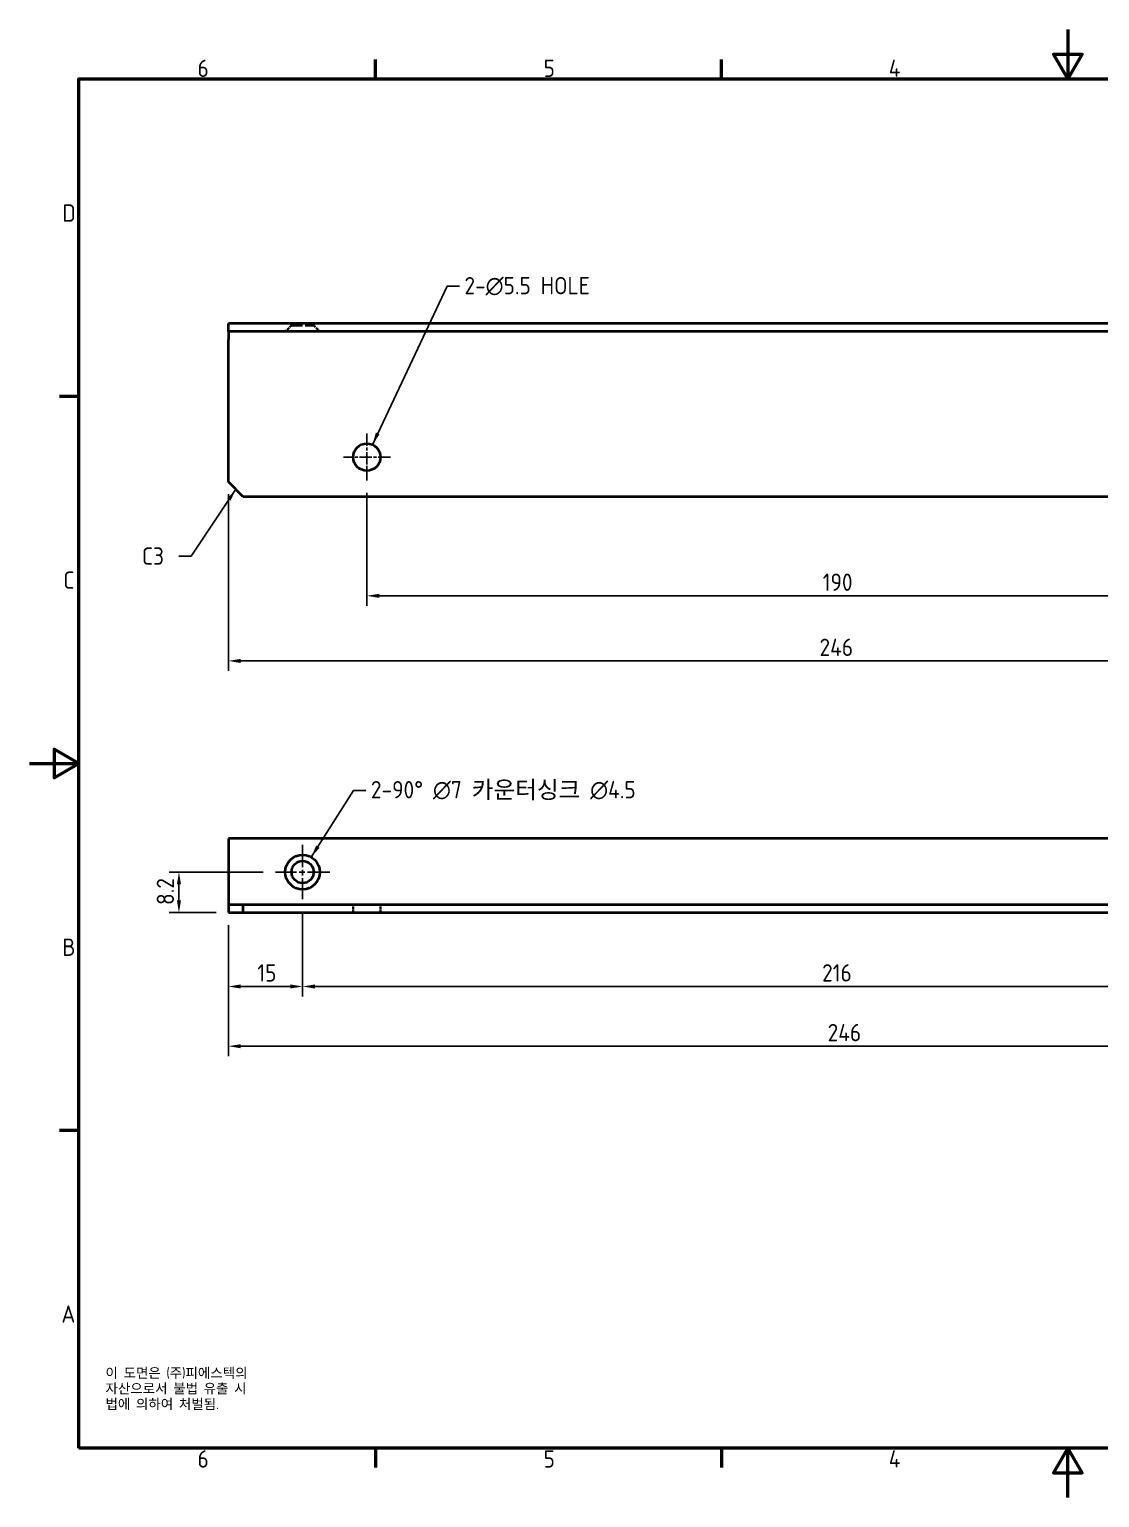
# Model space of a CAD drawing. Header units: millimetres. Extents: x 0 to 420, y 0 to 297.
# Drawn here: x 0 to 216.4, y 0 to 297 of the extents above; entities that cross this region are included whole.
import ezdxf

# ---------------------------------------------------------------- set-up
doc = ezdxf.new("R2010")
doc.units = ezdxf.units.MM
doc.linetypes.add('CHAIN', pattern=[0.3543, 0.2362, -0.0295, 0.0591, -0.0295])
doc.linetypes.add('DASHED', pattern=[0.2067, 0.1654, -0.0413])
doc.layers.get('0').update_dxf_attribs({"color": 3, "lineweight": 25})
for name, color, linetype, lineweight in [('가려진 것(ISO)', 2, 'DASHED', 35), ('가시적인 것(ISO)', 3, 'Continuous', 40), ('경계(ISO)', 7, 'Continuous', 50), ('기호(ISO)', 5, 'Continuous', 25), ('중심 표식(ISO)', 1, 'Continuous', 25), ('치수(ISO)', 2, 'Continuous', 25)]:
    doc.layers.add(name, color=color, linetype=linetype, lineweight=lineweight)
doc.styles.add('문자 텍스트_PSTEK_POSCO', font='isocp.shx')
doc.styles.add('치수 텍스트_PSTEK_POSCO', font='isocp.shx')
doc.dimstyles.new('치수_PSTEK_POSCO', dxfattribs={"dimtxt": 3.5, "dimasz": 2.5, "dimexe": 2, "dimexo": 2.5, "dimgap": 1, "dimtad": 1, "dimrnd": 1e-08, "dimdsep": 46, "dimtxsty": '치수 텍스트_PSTEK_POSCO', "dimcen": 0.09, "dimdle": 10, "dimclrd": 7, "dimclre": 7, "dimclrt": 2, "dimadec": 1, "dimazin": 2, "dimtfac": 1, "dimtmove": 0, "dimatfit": 3, "dimfxl": 0, "dimtolj": 1, "dimlwd": -1, "dimlwe": -1, "dimarcsym": 0})
doc.dimstyles.new('치수_PSTEK_POSCO$7', dxfattribs={"dimtxt": 3.5, "dimasz": 2.5, "dimexe": 2, "dimexo": 2.5, "dimgap": 1, "dimtad": 1, "dimrnd": 1e-08, "dimdsep": 46, "dimtxsty": '치수 텍스트_PSTEK_POSCO', "dimcen": 0.09, "dimdle": 10, "dimclrd": 7, "dimclre": 7, "dimclrt": 2, "dimadec": 1, "dimazin": 2, "dimtfac": 1, "dimtmove": 0, "dimatfit": 3, "dimfxl": 0, "dimtolj": 1, "dimlwd": -1, "dimlwe": -1, "dimarcsym": 0})

# ---------------------------------------------------------------- blocks, each defined once
blk = doc.blocks.new('경계 Default Border')
at = {"layer": '경계(ISO)'}
for p, q in [((70, 287), (70, 290.9)), ((140, 287), (140, 290.9)), ((10, 222.75), (6.1, 222.75)), ((10, 74.25), (6.1, 74.25)), ((70, 10), (70, 6.1)), ((140, 10), (140, 6.1))]:
    blk.add_line(p, q, dxfattribs=at)
at = {"layer": '경계(ISO)', "flags": 128}
for points in [[(210, 297), (210, 287), (207.11, 292), (212.89, 292), (210, 287)], [(10, 10), (10, 287), (410, 287), (410, 10), (10, 10)], [(0, 148.5), (10, 148.5), (5, 151.39), (5, 145.61), (10, 148.5)], [(210, 0), (210, 10), (207.11, 5), (212.89, 5), (210, 10)]]:
    blk.add_lwpolyline(points, dxfattribs=at)
at = {"layer": '경계(ISO)', "color": 2, "char_height": 3.5, "attachment_point": 7, "style": '문자 텍스트_PSTEK_POSCO'}
for s, insert in [('6', (34, 287.37)), ('5', (104, 287.37)), ('4', (173.8, 287.4)), ('D', (6.66, 258.09)), ('C', (6.85, 183.84)), ('B', (6.66, 109.59)), ('A', (6.47, 35.37)), ('6', (34, 6.07)), ('5', (104, 6.07)), ('4', (173.8, 6.1))]:
    blk.add_mtext(s, dxfattribs=dict(at, insert=insert))
blk = doc.blocks.new('*D21')
at = {"layer": 'Defpoints', "color": 0, "transparency": 16777216}
for p in [(40.25, 118.33), (286.25, 118.33), (286.25, 91.32)]:
    blk.add_point(p, dxfattribs=at)
at = {"layer": '치수(ISO)', "color": 7, "transparency": 16777216}
for p, q in [((40.25, 115.83), (40.25, 89.32)), ((286.25, 115.83), (286.25, 89.32)), ((42.75, 91.32), (283.75, 91.32))]:
    blk.add_line(p, q, dxfattribs=at)
for points in [[(42.75, 91.73), (42.75, 90.9), (40.25, 91.32)], [(283.75, 91.73), (283.75, 90.9), (286.25, 91.32)]]:
    blk.add_solid(points, dxfattribs=at)
at = {"layer": '치수(ISO)', "color": 2, "transparency": 16777216, "insert": (161.44, 94.07), "char_height": 3.5, "attachment_point": 4, "style": '치수 텍스트_PSTEK_POSCO'}
blk.add_mtext('\\A1;246', dxfattribs=at)
blk = doc.blocks.new('*D22')
at = {"layer": 'Defpoints', "color": 0, "transparency": 16777216}
for p in [(55.25, 121.03), (40.25, 118.33), (55.25, 103.39)]:
    blk.add_point(p, dxfattribs=at)
at = {"layer": '치수(ISO)', "color": 7, "transparency": 16777216}
for p, q in [((40.25, 115.83), (40.25, 101.39)), ((55.25, 118.53), (55.25, 101.39)), ((42.75, 103.39), (52.75, 103.39))]:
    blk.add_line(p, q, dxfattribs=at)
for points in [[(42.75, 103.81), (42.75, 102.98), (40.25, 103.39)], [(52.75, 103.81), (52.75, 102.98), (55.25, 103.39)]]:
    blk.add_solid(points, dxfattribs=at)
at = {"layer": '치수(ISO)', "color": 2, "transparency": 16777216, "insert": (46.1, 106.14), "char_height": 3.5, "attachment_point": 4, "style": '치수 텍스트_PSTEK_POSCO'}
blk.add_mtext('\\A1;15', dxfattribs=at)
blk = doc.blocks.new('*D23')
at = {"layer": 'Defpoints', "color": 0, "transparency": 16777216}
for p in [(55.25, 121.03), (271.25, 121.03), (271.25, 103.39)]:
    blk.add_point(p, dxfattribs=at)
at = {"layer": '치수(ISO)', "color": 7, "transparency": 16777216}
for p, q in [((55.25, 118.53), (55.25, 101.39)), ((271.25, 118.53), (271.25, 101.39)), ((57.75, 103.39), (268.75, 103.39))]:
    blk.add_line(p, q, dxfattribs=at)
for points in [[(57.75, 103.81), (57.75, 102.98), (55.25, 103.39)], [(268.75, 103.81), (268.75, 102.98), (271.25, 103.39)]]:
    blk.add_solid(points, dxfattribs=at)
at = {"layer": '치수(ISO)', "color": 2, "transparency": 16777216, "insert": (160.32, 106.15), "char_height": 3.5, "attachment_point": 4, "style": '치수 텍스트_PSTEK_POSCO'}
blk.add_mtext('\\A1;216', dxfattribs=at)
blk = doc.blocks.new('*D24')
at = {"layer": 'Defpoints', "color": 0, "transparency": 16777216}
for p in [(30.25, 126.53), (49.75, 126.53), (40.25, 118.33)]:
    blk.add_point(p, dxfattribs=at)
at = {"layer": '치수(ISO)', "color": 7, "transparency": 16777216}
for p, q in [((47.25, 126.53), (28.25, 126.53)), ((30.25, 120.83), (30.25, 124.03)), ((37.75, 118.33), (28.25, 118.33))]:
    blk.add_line(p, q, dxfattribs=at)
for points in [[(29.83, 124.03), (30.67, 124.03), (30.25, 126.53)], [(29.83, 120.83), (30.67, 120.83), (30.25, 118.33)]]:
    blk.add_solid(points, dxfattribs=at)
at = {"layer": '치수(ISO)', "color": 2, "transparency": 16777216, "insert": (27.5, 119.88), "char_height": 3.5, "attachment_point": 4, "rotation": 90, "style": '치수 텍스트_PSTEK_POSCO'}
blk.add_mtext('\\A1;8.2', dxfattribs=at)
blk = doc.blocks.new('*D28')
at = {"layer": 'Defpoints', "color": 0, "transparency": 16777216}
for p in [(68.25, 205.72), (258.25, 205.72), (68.25, 182.42)]:
    blk.add_point(p, dxfattribs=at)
at = {"layer": '치수(ISO)', "color": 7, "transparency": 16777216}
for p, q in [((68.25, 203.22), (68.25, 180.42)), ((258.25, 203.22), (258.25, 180.42)), ((255.75, 182.42), (70.75, 182.42))]:
    blk.add_line(p, q, dxfattribs=at)
for points in [[(70.75, 182.83), (70.75, 182), (68.25, 182.42)], [(255.75, 182.83), (255.75, 182), (258.25, 182.42)]]:
    blk.add_solid(points, dxfattribs=at)
at = {"layer": '치수(ISO)', "color": 2, "transparency": 16777216, "insert": (160.44, 185.17), "char_height": 3.5, "attachment_point": 4, "style": '치수 텍스트_PSTEK_POSCO'}
blk.add_mtext('\\A1;190', dxfattribs=at)
blk = doc.blocks.new('*D29')
at = {"layer": 'Defpoints', "color": 0, "transparency": 16777216}
for p in [(40.25, 205.47), (286.25, 205.47), (40.25, 169.25)]:
    blk.add_point(p, dxfattribs=at)
at = {"layer": '치수(ISO)', "color": 7, "transparency": 16777216}
for p, q in [((40.25, 202.97), (40.25, 167.25)), ((286.25, 202.97), (286.25, 167.25)), ((283.75, 169.25), (42.75, 169.25))]:
    blk.add_line(p, q, dxfattribs=at)
for points in [[(42.75, 169.66), (42.75, 168.83), (40.25, 169.25)], [(283.75, 169.66), (283.75, 168.83), (286.25, 169.25)]]:
    blk.add_solid(points, dxfattribs=at)
at = {"layer": '치수(ISO)', "color": 2, "transparency": 16777216, "insert": (159.79, 172), "char_height": 3.5, "attachment_point": 4, "style": '치수 텍스트_PSTEK_POSCO'}
blk.add_mtext('\\A1;246', dxfattribs=at)

msp = doc.modelspace()

# ---------------------------------------------------------------- linework, layer by layer
at = {"layer": '가려진 것(ISO)', "ltscale": 3.36696}
for p, q in [((53.001, 237.124), (51.751, 235.874)), ((57.501, 237.124), (58.751, 235.874))]:
    msp.add_line(p, q, dxfattribs=at)
at = {"layer": '가려진 것(ISO)', "ltscale": 0.666544}
for p, q in [((53.001, 237.474), (53.001, 237.124)), ((57.501, 237.474), (57.501, 237.124))]:
    msp.add_line(p, q, dxfattribs=at)
at = {"layer": '가려진 것(ISO)', "ltscale": 13.463407}
msp.add_line((53.001, 237.124), (57.501, 237.124), dxfattribs=at)
at = {"layer": '가려진 것(ISO)', "ltscale": 3.047415}
for p, q in [((65.501, 118.335), (65.501, 119.935)), ((71.001, 118.335), (71.001, 119.935))]:
    msp.add_line(p, q, dxfattribs=at)
at = {"layer": '가시적인 것(ISO)'}
for p, q in [((40.251, 235.874), (40.251, 237.474)), ((286.251, 237.474), (40.251, 237.474)), ((286.251, 235.874), (40.251, 235.874)), ((40.251, 235.874), (40.251, 234.274)), ((40.251, 205.474), (40.251, 234.274)), ((43.251, 202.474), (40.251, 205.474)), ((283.251, 202.474), (43.251, 202.474)), ((40.251, 133.335), (40.251, 121.535)), ((286.251, 133.335), (40.251, 133.335)), ((40.251, 121.535), (40.251, 119.935)), ((43.251, 119.935), (40.251, 119.935)), ((40.251, 119.935), (40.251, 118.335)), ((43.251, 118.335), (43.251, 119.935)), ((283.251, 119.935), (43.251, 119.935)), ((40.251, 118.335), (43.251, 118.335)), ((43.251, 118.335), (283.251, 118.335))]:
    msp.add_line(p, q, dxfattribs=at)
for centre, radius in [((68.251, 210.474), 2.75), ((55.251, 126.535), 3.5), ((55.251, 126.535), 2.25)]:
    msp.add_circle(centre, radius, dxfattribs=at)
at = {"layer": '중심 표식(ISO)', "linetype": 'CHAIN', "ltscale": 10.556371}
for p, q in [((68.251, 215.224), (68.251, 205.724)), ((73.001, 210.474), (63.501, 210.474))]:
    msp.add_line(p, q, dxfattribs=at)
at = {"layer": '중심 표식(ISO)', "linetype": 'CHAIN', "ltscale": 19.051651}
for p, q in [((55.251, 132.035), (55.251, 121.035)), ((60.751, 126.535), (49.751, 126.535))]:
    msp.add_line(p, q, dxfattribs=at)

# ---------------------------------------------------------------- block references
msp.add_blockref('경계 Default Border', (0, 0))

# ---------------------------------------------------------------- texts
at = {"layer": '기호(ISO)', "color": 2, "char_height": 3.5, "attachment_point": 4, "line_spacing_factor": 0.6125, "style": '치수 텍스트_PSTEK_POSCO'}
for s, insert, width in [('{2-\\fAIGDT|b0|i0;\\H3.5000;n\\fisocp|b0|i0;\\H3.5000;5.5 HOLE}', (87.985, 245.049), 29.50284), ('{2-90° \\fAIGDT|b0|i0;\\H3.5000;n\\fisocp|b0|i0;\\H3.5000;7 카운터싱크 \\fAIGDT|b0|i0;\\H3.5000;n\\fisocp|b0|i0;\\H3.5000;4.5}', (69.065, 143.016), 63.10527)]:
    msp.add_mtext(s, dxfattribs=dict(at, insert=insert, width=width))
at = {"layer": '기호(ISO)', "color": 2, "insert": (22.758, 190.452), "char_height": 3.5, "attachment_point": 4, "style": '치수 텍스트_PSTEK_POSCO'}
msp.add_mtext('{C3}', dxfattribs=at)
at = {"layer": '기호(ISO)', "color": 7, "insert": (15.395, 26.228), "char_height": 2, "width": 51.24014, "attachment_point": 1, "line_spacing_factor": 0.944221, "style": '문자 텍스트_PSTEK_POSCO'}
msp.add_mtext('{이 도면은 (주)피에스텍의\\P자산으로서 불법 유출 시 \\P법에 의하여 처벌됨.}', dxfattribs=at)

# ---------------------------------------------------------------- dimensions: what is measured, and where the dimension line sits
at = {"layer": '치수(ISO)', "color": 7}
for base, p1, p2, angle, picture, middle in [((40.251, 169.246), (286.251, 205.474), (40.251, 205.474), 180, '*D29', (163.251, 169.246)), ((68.251, 182.417), (258.251, 205.724), (68.251, 205.724), 180, '*D28', (163.251, 182.417)), ((30.251, 126.535), (40.251, 118.335), (49.751, 126.535), 90, '*D24', (30.251, 122.435)), ((55.251, 103.395), (40.251, 118.335), (55.251, 121.035), 180, '*D22', (47.751, 103.395)), ((271.251, 103.395), (55.251, 121.035), (271.251, 121.035), 180, '*D23', (163.251, 103.395)), ((286.251, 91.316), (40.251, 118.335), (286.251, 118.335), 180, '*D21', (164.895, 91.316))]:
    dim = msp.add_linear_dim(base=base, p1=p1, p2=p2, angle=angle, dimstyle='치수_PSTEK_POSCO', override={"dimdec": 2, "dimtp": 0, "dimtm": 0, "dimtdec": 2, "dimtofl": 0, "dimatfit": 1}, dxfattribs=at)
    dim.commit()
    dim.dimension.update_dxf_attribs({"geometry": picture, "text_midpoint": middle, "dimtype": 160})

# ---------------------------------------------------------------- leaders
at = {"layer": '기호(ISO)', "color": 7, "annotation_type": 0, "has_hookline": 1}
for points, hookline_direction, text_width in [([(69.376, 212.983), (84.485, 245.049), (86.985, 245.049)], 0, 27.746), ([(41.751, 203.974), (32.706, 190.452), (30.206, 190.452)], 1, 4.158), ([(57.001, 129.566), (65.565, 143.016), (68.065, 143.016)], 0, 57.091)]:
    msp.add_leader(points, dimstyle='치수_PSTEK_POSCO$7', override={"dimtad": 0}, dxfattribs=dict(at, hookline_direction=hookline_direction, text_width=text_width))

doc.saveas('drawing.dxf')
